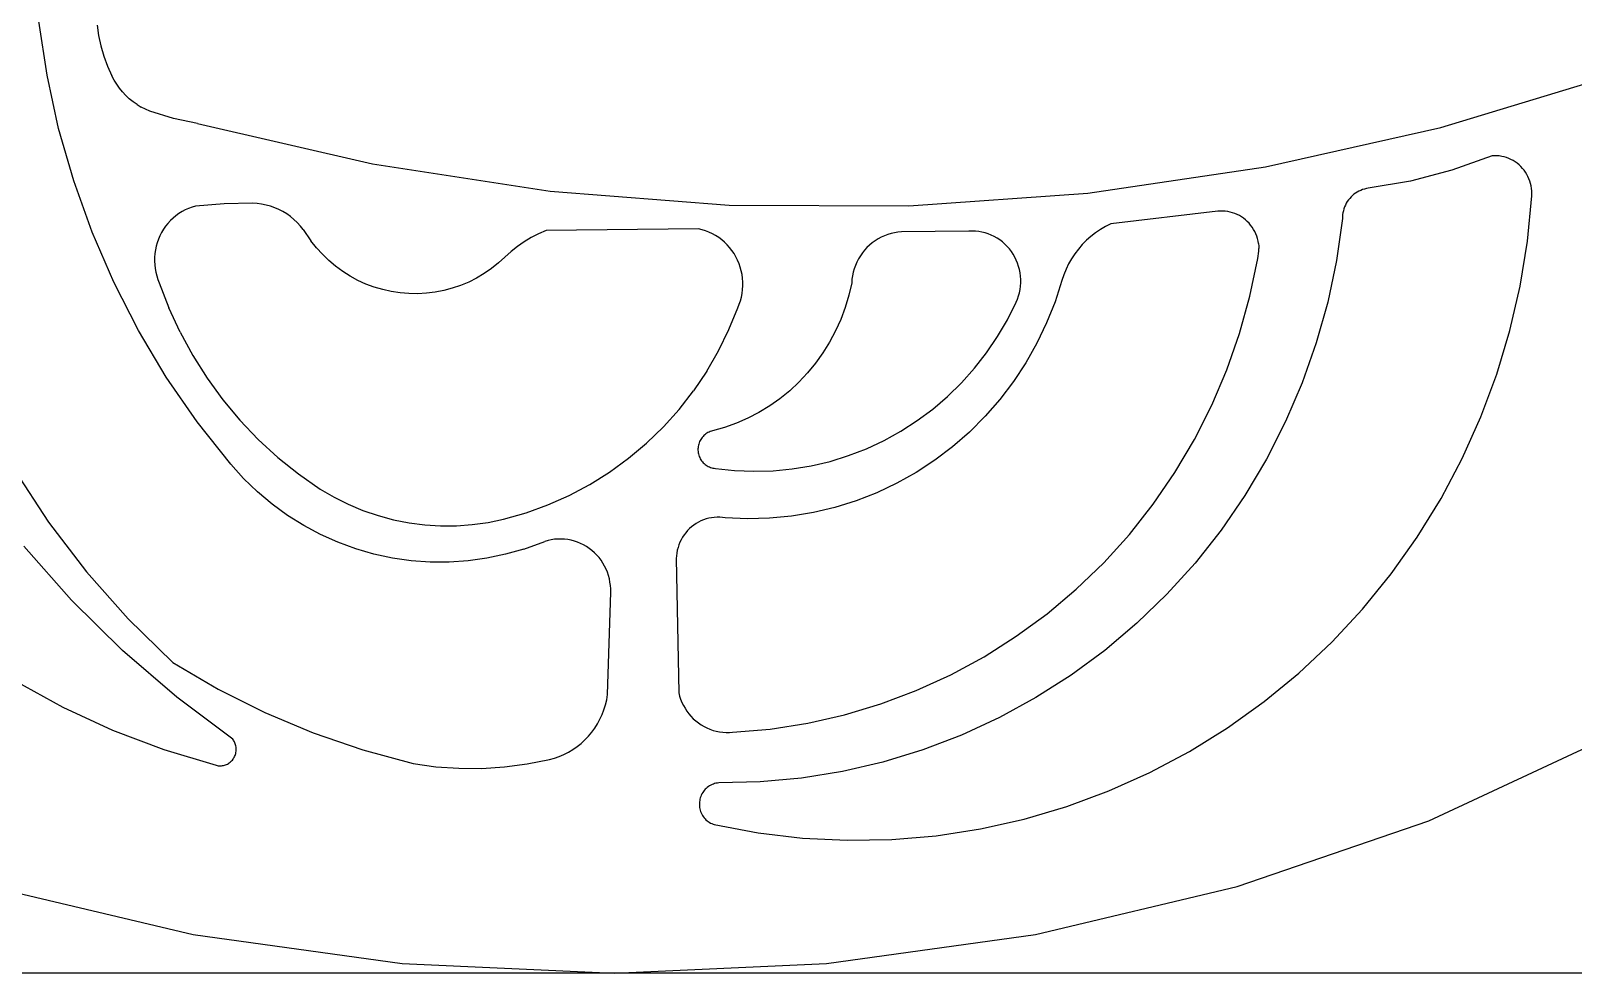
# Model space of a CAD drawing. Extents: x 396092 to 455492, y 17293 to 132793.
# Drawn here: x 435713.5 to 435806.3, y 60901 to 60957.6 of the extents above; entities that cross this region are included whole.
import ezdxf

# ---------------------------------------------------------------- set-up
doc = ezdxf.new("R2010")
doc.units = 0
doc.header["$LTSCALE"] = 1000
doc.header["$MEASUREMENT"] = 0
doc.layers.add('MU', color=34, linetype='Continuous')

msp = doc.modelspace()

# ---------------------------------------------------------------- linework, layer by layer
at = {"layer": 'MU', "color": 37}
for p, q in [((435714.48, 60954.964), (435713.987, 60958.211)), ((435717.49, 60957.985), (435717.588, 60957.353)), ((435717.588, 60957.353), (435717.727, 60956.728)), ((435717.727, 60956.728), (435717.908, 60956.115)), ((435717.908, 60956.115), (435718.13, 60955.517)), ((435715.181, 60951.758), (435714.48, 60954.964)), ((435718.13, 60955.517), (435718.391, 60954.935)), ((435718.524, 60954.674), (435718.391, 60954.935)), ((435798.389, 60951.818), (435808.749, 60954.965)), ((435718.674, 60954.424), (435718.524, 60954.674)), ((435718.841, 60954.185), (435718.674, 60954.424)), ((435719.024, 60953.959), (435718.841, 60954.185)), ((435719.222, 60953.746), (435719.024, 60953.959)), ((435719.435, 60953.549), (435719.222, 60953.746)), ((435719.66, 60953.367), (435719.435, 60953.549)), ((435719.898, 60953.202), (435719.66, 60953.367)), ((435719.898, 60953.202), (435720.147, 60953.055)), ((435720.405, 60952.926), (435720.147, 60953.055)), ((435720.671, 60952.815), (435720.405, 60952.926)), ((435722.087, 60952.367), (435720.671, 60952.815)), ((435723.539, 60952.062), (435722.087, 60952.367)), ((435716.086, 60948.606), (435715.181, 60951.758)), ((435723.539, 60952.062), (435734.081, 60949.627)), ((435787.832, 60949.452), (435798.389, 60951.818)), ((435734.081, 60949.627), (435744.768, 60947.985)), ((435777.135, 60947.879), (435787.832, 60949.452)), ((435801.465, 60950.119), (435799.041, 60949.249)), ((435801.611, 60950.126), (435801.465, 60950.119)), ((435801.758, 60950.123), (435801.611, 60950.126)), ((435801.904, 60950.11), (435801.758, 60950.123)), ((435802.048, 60950.087), (435801.904, 60950.11)), ((435802.191, 60950.055), (435802.048, 60950.087)), ((435802.332, 60950.013), (435802.191, 60950.055)), ((435802.469, 60949.961), (435802.332, 60950.013)), ((435802.603, 60949.901), (435802.469, 60949.961)), ((435802.733, 60949.832), (435802.603, 60949.901)), ((435802.858, 60949.754), (435802.733, 60949.832)), ((435802.978, 60949.668), (435802.858, 60949.754)), ((435803.092, 60949.574), (435802.978, 60949.668)), ((435803.2, 60949.473), (435803.092, 60949.574)), ((435803.301, 60949.365), (435803.2, 60949.473)), ((435803.395, 60949.25), (435803.301, 60949.365)), ((435717.192, 60945.522), (435716.086, 60948.606)), ((435796.552, 60948.596), (435794.018, 60948.163)), ((435799.041, 60949.249), (435796.552, 60948.596)), ((435803.481, 60949.129), (435803.395, 60949.25)), ((435803.56, 60949.003), (435803.481, 60949.129)), ((435803.63, 60948.872), (435803.56, 60949.003)), ((435803.691, 60948.736), (435803.63, 60948.872)), ((435803.744, 60948.596), (435803.691, 60948.736)), ((435803.787, 60948.454), (435803.744, 60948.596)), ((435803.822, 60948.308), (435803.787, 60948.454)), ((435744.768, 60947.985), (435755.545, 60947.144)), ((435766.353, 60947.109), (435777.135, 60947.879)), ((435792.823, 60947.462), (435792.755, 60947.364)), ((435792.898, 60947.556), (435792.823, 60947.462)), ((435792.978, 60947.644), (435792.898, 60947.556)), ((435793.064, 60947.726), (435792.978, 60947.644)), ((435793.155, 60947.803), (435793.064, 60947.726)), ((435793.251, 60947.873), (435793.155, 60947.803)), ((435793.351, 60947.936), (435793.251, 60947.873)), ((435793.455, 60947.993), (435793.351, 60947.936)), ((435793.563, 60948.042), (435793.455, 60947.993)), ((435793.673, 60948.084), (435793.563, 60948.042)), ((435793.786, 60948.118), (435793.673, 60948.084)), ((435793.901, 60948.145), (435793.786, 60948.118)), ((435794.018, 60948.163), (435793.901, 60948.145)), ((435803.598, 60944.982), (435803.864, 60947.713)), ((435803.847, 60948.161), (435803.822, 60948.308)), ((435803.862, 60948.012), (435803.847, 60948.161)), ((435803.868, 60947.863), (435803.862, 60948.012)), ((435803.864, 60947.713), (435803.868, 60947.863)), ((435722.242, 60946.516), (435722.071, 60946.374)), ((435722.422, 60946.646), (435722.242, 60946.516)), ((435722.609, 60946.763), (435722.422, 60946.646)), ((435722.804, 60946.868), (435722.609, 60946.763)), ((435723.006, 60946.958), (435722.804, 60946.868)), ((435723.213, 60947.035), (435723.006, 60946.958)), ((435723.424, 60947.097), (435723.213, 60947.035)), ((435725.139, 60947.238), (435723.424, 60947.097)), ((435726.859, 60947.263), (435725.139, 60947.238)), ((435727.13, 60947.248), (435726.859, 60947.263)), ((435727.4, 60947.213), (435727.13, 60947.248)), ((435727.666, 60947.16), (435727.4, 60947.213)), ((435727.929, 60947.088), (435727.666, 60947.16)), ((435728.186, 60946.998), (435727.929, 60947.088)), ((435728.436, 60946.889), (435728.186, 60946.998)), ((435728.678, 60946.763), (435728.436, 60946.889)), ((435728.911, 60946.62), (435728.678, 60946.763)), ((435729.134, 60946.461), (435728.911, 60946.62)), ((435755.545, 60947.144), (435766.353, 60947.109)), ((435784.963, 60946.785), (435778.522, 60946.023)), ((435785.111, 60946.795), (435784.963, 60946.785)), ((435785.26, 60946.796), (435785.111, 60946.795)), ((435785.408, 60946.786), (435785.26, 60946.796)), ((435785.556, 60946.766), (435785.408, 60946.786)), ((435785.701, 60946.737), (435785.556, 60946.766)), ((435785.845, 60946.697), (435785.701, 60946.737)), ((435785.986, 60946.648), (435785.845, 60946.697)), ((435786.123, 60946.59), (435785.986, 60946.648)), ((435786.256, 60946.522), (435786.123, 60946.59)), ((435786.384, 60946.445), (435786.256, 60946.522)), ((435792.473, 60946.58), (435792.463, 60946.46)), ((435792.491, 60946.699), (435792.473, 60946.58)), ((435792.517, 60946.816), (435792.491, 60946.699)), ((435792.55, 60946.932), (435792.517, 60946.816)), ((435792.59, 60947.045), (435792.55, 60946.932)), ((435792.638, 60947.155), (435792.59, 60947.045)), ((435792.693, 60947.262), (435792.638, 60947.155)), ((435792.755, 60947.364), (435792.693, 60947.262)), ((435721.493, 60945.7), (435721.378, 60945.508)), ((435721.621, 60945.883), (435721.493, 60945.7)), ((435721.76, 60946.057), (435721.621, 60945.883)), ((435721.911, 60946.221), (435721.76, 60946.057)), ((435722.071, 60946.374), (435721.911, 60946.221)), ((435729.345, 60946.287), (435729.134, 60946.461)), ((435729.544, 60946.098), (435729.345, 60946.287)), ((435729.73, 60945.896), (435729.544, 60946.098)), ((435729.901, 60945.68), (435729.73, 60945.896)), ((435729.901, 60945.68), (435730.362, 60945.011)), ((435744.52, 60945.626), (435744.069, 60945.431)), ((435753.693, 60945.726), (435744.52, 60945.626)), ((435753.909, 60945.674), (435753.693, 60945.726)), ((435754.122, 60945.608), (435753.909, 60945.674)), ((435754.329, 60945.527), (435754.122, 60945.608)), ((435769.977, 60945.585), (435765.917, 60945.544)), ((435770.174, 60945.591), (435769.977, 60945.585)), ((435770.37, 60945.583), (435770.174, 60945.591)), ((435770.565, 60945.562), (435770.37, 60945.583)), ((435777.896, 60945.689), (435777.601, 60945.491)), ((435778.203, 60945.867), (435777.896, 60945.689)), ((435778.522, 60946.023), (435778.203, 60945.867)), ((435786.507, 60946.36), (435786.384, 60946.445)), ((435786.624, 60946.267), (435786.507, 60946.36)), ((435786.735, 60946.166), (435786.624, 60946.267)), ((435786.84, 60946.058), (435786.735, 60946.166)), ((435786.936, 60945.943), (435786.84, 60946.058)), ((435787.026, 60945.821), (435786.936, 60945.943)), ((435787.107, 60945.694), (435787.026, 60945.821)), ((435787.179, 60945.562), (435787.107, 60945.694)), ((435792.461, 60946.34), (435792.1, 60943.816)), ((435792.463, 60946.46), (435792.461, 60946.34)), ((435718.494, 60942.518), (435717.192, 60945.522)), ((435721.05, 60944.677), (435721.003, 60944.457)), ((435721.111, 60944.893), (435721.05, 60944.677)), ((435721.187, 60945.104), (435721.111, 60944.893)), ((435721.276, 60945.31), (435721.187, 60945.104)), ((435721.378, 60945.508), (435721.276, 60945.31)), ((435730.695, 60944.59), (435730.362, 60945.011)), ((435742.804, 60944.672), (435742.418, 60944.364)), ((435743.209, 60944.953), (435742.804, 60944.672)), ((435743.631, 60945.206), (435743.209, 60944.953)), ((435744.069, 60945.431), (435743.631, 60945.206)), ((435754.531, 60945.432), (435754.329, 60945.527)), ((435754.726, 60945.324), (435754.531, 60945.432)), ((435754.914, 60945.203), (435754.726, 60945.324)), ((435755.093, 60945.069), (435754.914, 60945.203)), ((435755.263, 60944.923), (435755.093, 60945.069)), ((435755.423, 60944.766), (435755.263, 60944.923)), ((435755.573, 60944.598), (435755.423, 60944.766)), ((435763.994, 60944.748), (435763.84, 60944.601)), ((435764.158, 60944.885), (435763.994, 60944.748)), ((435764.33, 60945.01), (435764.158, 60944.885)), ((435764.51, 60945.123), (435764.33, 60945.01)), ((435764.697, 60945.224), (435764.51, 60945.123)), ((435764.89, 60945.311), (435764.697, 60945.224)), ((435765.088, 60945.386), (435764.89, 60945.311)), ((435765.291, 60945.446), (435765.088, 60945.386)), ((435765.497, 60945.493), (435765.291, 60945.446)), ((435765.706, 60945.525), (435765.497, 60945.493)), ((435765.917, 60945.544), (435765.706, 60945.525)), ((435770.758, 60945.527), (435770.565, 60945.562)), ((435770.949, 60945.48), (435770.758, 60945.527)), ((435771.136, 60945.42), (435770.949, 60945.48)), ((435771.319, 60945.347), (435771.136, 60945.42)), ((435771.496, 60945.261), (435771.319, 60945.347)), ((435771.668, 60945.164), (435771.496, 60945.261)), ((435771.833, 60945.056), (435771.668, 60945.164)), ((435771.99, 60944.936), (435771.833, 60945.056)), ((435772.139, 60944.806), (435771.99, 60944.936)), ((435772.28, 60944.666), (435772.139, 60944.806)), ((435772.411, 60944.517), (435772.28, 60944.666)), ((435776.802, 60944.783), (435776.569, 60944.512)), ((435777.053, 60945.037), (435776.802, 60944.783)), ((435777.32, 60945.273), (435777.053, 60945.037)), ((435777.601, 60945.491), (435777.32, 60945.273)), ((435787.243, 60945.425), (435787.179, 60945.562)), ((435787.298, 60945.284), (435787.243, 60945.425)), ((435787.344, 60945.139), (435787.298, 60945.284)), ((435787.38, 60944.992), (435787.344, 60945.139)), ((435787.406, 60944.843), (435787.38, 60944.992)), ((435787.406, 60944.843), (435787.423, 60944.692)), ((435787.423, 60944.692), (435787.43, 60944.54)), ((435803.156, 60942.275), (435803.598, 60944.982)), ((435720.953, 60944.011), (435720.95, 60943.787)), ((435720.95, 60943.787), (435720.962, 60943.562)), ((435720.971, 60944.235), (435720.953, 60944.011)), ((435721.003, 60944.457), (435720.971, 60944.235)), ((435731.055, 60944.193), (435730.695, 60944.59)), ((435731.44, 60943.822), (435731.055, 60944.193)), ((435731.849, 60943.479), (435731.44, 60943.822)), ((435741.657, 60943.672), (435742.418, 60944.364)), ((435755.711, 60944.421), (435755.573, 60944.598)), ((435755.838, 60944.234), (435755.711, 60944.421)), ((435755.952, 60944.04), (435755.838, 60944.234)), ((435756.053, 60943.838), (435755.952, 60944.04)), ((435756.141, 60943.629), (435756.053, 60943.838)), ((435763.231, 60943.725), (435763.145, 60943.528)), ((435763.329, 60943.916), (435763.231, 60943.725)), ((435763.44, 60944.1), (435763.329, 60943.916)), ((435763.562, 60944.276), (435763.44, 60944.1)), ((435763.696, 60944.443), (435763.562, 60944.276)), ((435763.84, 60944.601), (435763.696, 60944.443)), ((435772.532, 60944.359), (435772.411, 60944.517)), ((435772.642, 60944.193), (435772.532, 60944.359)), ((435772.741, 60944.02), (435772.642, 60944.193)), ((435772.829, 60943.841), (435772.741, 60944.02)), ((435772.905, 60943.656), (435772.829, 60943.841)), ((435776.156, 60943.927), (435775.979, 60943.615)), ((435776.353, 60944.227), (435776.156, 60943.927)), ((435776.569, 60944.512), (435776.353, 60944.227)), ((435786.888, 60941.666), (435787.359, 60943.939)), ((435787.359, 60943.939), (435787.391, 60944.087)), ((435787.391, 60944.087), (435787.414, 60944.237)), ((435787.414, 60944.237), (435787.427, 60944.389)), ((435787.427, 60944.389), (435787.43, 60944.54)), ((435792.1, 60943.816), (435791.575, 60941.323)), ((435720.962, 60943.562), (435720.989, 60943.339)), ((435720.989, 60943.339), (435721.03, 60943.118)), ((435721.03, 60943.118), (435721.086, 60942.901)), ((435721.086, 60942.901), (435721.155, 60942.688)), ((435732.28, 60943.164), (435731.849, 60943.479)), ((435732.73, 60942.879), (435732.28, 60943.164)), ((435733.198, 60942.627), (435732.73, 60942.879)), ((435740.799, 60943.038), (435740.341, 60942.767)), ((435741.238, 60943.34), (435740.799, 60943.038)), ((435741.657, 60943.672), (435741.238, 60943.34)), ((435756.214, 60943.416), (435756.141, 60943.629)), ((435756.274, 60943.197), (435756.214, 60943.416)), ((435756.319, 60942.975), (435756.274, 60943.197)), ((435756.35, 60942.75), (435756.319, 60942.975)), ((435762.968, 60942.908), (435762.936, 60942.695)), ((435763.013, 60943.119), (435762.968, 60942.908)), ((435763.073, 60943.326), (435763.013, 60943.119)), ((435763.145, 60943.528), (435763.073, 60943.326)), ((435772.968, 60943.467), (435772.905, 60943.656)), ((435773.02, 60943.274), (435772.968, 60943.467)), ((435773.058, 60943.077), (435773.02, 60943.274)), ((435773.083, 60942.878), (435773.058, 60943.077)), ((435773.096, 60942.678), (435773.083, 60942.878)), ((435775.689, 60942.958), (435775.576, 60942.617)), ((435775.823, 60943.292), (435775.689, 60942.958)), ((435775.979, 60943.615), (435775.823, 60943.292)), ((435719.986, 60939.608), (435718.494, 60942.518)), ((435721.155, 60942.688), (435721.239, 60942.48)), ((435721.239, 60942.48), (435721.817, 60940.975)), ((435733.682, 60942.407), (435733.198, 60942.627)), ((435734.179, 60942.22), (435733.682, 60942.407)), ((435734.688, 60942.069), (435734.179, 60942.22)), ((435735.205, 60941.952), (435734.688, 60942.069)), ((435735.729, 60941.872), (435735.205, 60941.952)), ((435736.257, 60941.828), (435735.729, 60941.872)), ((435737.841, 60941.914), (435737.315, 60941.849)), ((435738.361, 60942.015), (435737.841, 60941.914)), ((435738.874, 60942.151), (435738.361, 60942.015)), ((435739.376, 60942.323), (435738.874, 60942.151)), ((435739.866, 60942.528), (435739.376, 60942.323)), ((435740.341, 60942.767), (435739.866, 60942.528)), ((435756.325, 60941.846), (435756.353, 60942.071)), ((435756.366, 60942.524), (435756.35, 60942.75)), ((435756.353, 60942.071), (435756.367, 60942.297)), ((435756.367, 60942.297), (435756.366, 60942.524)), ((435762.919, 60942.48), (435762.748, 60941.733)), ((435762.936, 60942.695), (435762.919, 60942.48)), ((435772.962, 60941.69), (435773.015, 60941.883)), ((435773.015, 60941.883), (435773.054, 60942.08)), ((435773.054, 60942.08), (435773.081, 60942.278)), ((435773.081, 60942.278), (435773.095, 60942.478)), ((435773.095, 60942.478), (435773.096, 60942.678)), ((435775.576, 60942.617), (435775.158, 60941.326)), ((435802.54, 60939.604), (435803.156, 60942.275)), ((435722.491, 60939.512), (435721.817, 60940.975)), ((435736.786, 60941.82), (435736.257, 60941.828)), ((435737.315, 60941.849), (435736.786, 60941.82)), ((435755.53, 60939.662), (435756.067, 60940.981)), ((435756.067, 60940.981), (435756.152, 60941.19)), ((435756.152, 60941.19), (435756.224, 60941.405)), ((435756.224, 60941.405), (435756.282, 60941.624)), ((435756.282, 60941.624), (435756.325, 60941.846)), ((435762.529, 60940.999), (435762.262, 60940.282)), ((435762.748, 60941.733), (435762.529, 60940.999)), ((435772.293, 60940.261), (435772.82, 60941.317)), ((435772.82, 60941.317), (435772.897, 60941.501)), ((435772.897, 60941.501), (435772.962, 60941.69)), ((435775.158, 60941.326), (435774.655, 60940.067)), ((435786.269, 60939.43), (435786.888, 60941.666)), ((435791.575, 60941.323), (435790.887, 60938.871)), ((435762.262, 60940.282), (435761.949, 60939.585)), ((435771.699, 60939.244), (435772.293, 60940.261)), ((435774.655, 60940.067), (435774.069, 60938.846)), ((435721.662, 60936.804), (435719.986, 60939.608)), ((435722.491, 60939.512), (435723.259, 60938.099)), ((435754.905, 60938.385), (435755.53, 60939.662)), ((435761.949, 60939.585), (435761.591, 60938.91)), ((435771.038, 60938.27), (435771.699, 60939.244)), ((435785.504, 60937.241), (435786.269, 60939.43)), ((435801.753, 60936.98), (435802.54, 60939.604)), ((435754.194, 60937.155), (435754.905, 60938.385)), ((435761.19, 60938.262), (435760.747, 60937.642)), ((435761.591, 60938.91), (435761.19, 60938.262)), ((435770.316, 60937.343), (435771.038, 60938.27)), ((435774.069, 60938.846), (435773.403, 60937.668)), ((435790.887, 60938.871), (435790.042, 60936.471)), ((435723.259, 60938.099), (435724.118, 60936.741)), ((435760.747, 60937.642), (435760.264, 60937.055)), ((435769.534, 60936.467), (435770.316, 60937.343)), ((435773.403, 60937.668), (435772.66, 60936.54)), ((435784.596, 60935.11), (435785.504, 60937.241)), ((435723.515, 60934.119), (435721.662, 60936.804)), ((435724.118, 60936.741), (435725.063, 60935.444)), ((435754.194, 60937.155), (435753.401, 60935.979)), ((435759.744, 60936.501), (435759.189, 60935.984)), ((435760.264, 60937.055), (435759.744, 60936.501)), ((435768.696, 60935.648), (435769.534, 60936.467)), ((435772.66, 60936.54), (435771.843, 60935.465)), ((435790.042, 60936.471), (435789.041, 60934.135)), ((435800.797, 60934.415), (435801.753, 60936.98)), ((435725.063, 60935.444), (435726.09, 60934.214)), ((435752.529, 60934.862), (435753.401, 60935.979)), ((435758.601, 60935.507), (435757.983, 60935.07)), ((435759.189, 60935.984), (435758.601, 60935.507)), ((435767.806, 60934.887), (435768.696, 60935.648)), ((435771.843, 60935.465), (435770.957, 60934.451)), ((435751.583, 60933.811), (435752.529, 60934.862)), ((435757.339, 60934.677), (435756.669, 60934.329)), ((435757.983, 60935.07), (435757.339, 60934.677)), ((435766.869, 60934.189), (435767.806, 60934.887)), ((435770.957, 60934.451), (435770.005, 60933.5)), ((435783.55, 60933.046), (435784.596, 60935.11)), ((435725.536, 60931.563), (435723.515, 60934.119)), ((435726.09, 60934.214), (435727.195, 60933.056)), ((435750.568, 60932.829), (435751.583, 60933.811)), ((435754.403, 60933.527), (435754.334, 60933.499)), ((435754.474, 60933.55), (435754.403, 60933.527)), ((435754.546, 60933.568), (435754.474, 60933.55)), ((435755.27, 60933.773), (435754.546, 60933.568)), ((435755.979, 60934.027), (435755.27, 60933.773)), ((435756.669, 60934.329), (435755.979, 60934.027)), ((435764.867, 60932.993), (435765.887, 60933.557)), ((435765.887, 60933.557), (435766.869, 60934.189)), ((435789.041, 60934.135), (435787.89, 60931.871)), ((435799.677, 60931.919), (435800.797, 60934.415)), ((435727.195, 60933.056), (435728.373, 60931.977)), ((435749.488, 60931.921), (435750.568, 60932.829)), ((435753.679, 60932.634), (435753.669, 60932.559)), ((435753.693, 60932.709), (435753.679, 60932.634)), ((435753.712, 60932.782), (435753.693, 60932.709)), ((435753.736, 60932.854), (435753.712, 60932.782)), ((435753.764, 60932.925), (435753.736, 60932.854)), ((435753.797, 60932.993), (435753.764, 60932.925)), ((435753.834, 60933.058), (435753.797, 60932.993)), ((435753.876, 60933.122), (435753.834, 60933.058)), ((435753.921, 60933.182), (435753.876, 60933.122)), ((435753.971, 60933.238), (435753.921, 60933.182)), ((435754.024, 60933.292), (435753.971, 60933.238)), ((435754.08, 60933.341), (435754.024, 60933.292)), ((435754.14, 60933.387), (435754.08, 60933.341)), ((435754.202, 60933.429), (435754.14, 60933.387)), ((435754.267, 60933.466), (435754.202, 60933.429)), ((435754.334, 60933.499), (435754.267, 60933.466)), ((435763.812, 60932.501), (435764.867, 60932.993)), ((435768.992, 60932.617), (435767.922, 60931.808)), ((435770.005, 60933.5), (435768.992, 60932.617)), ((435782.371, 60931.059), (435783.55, 60933.046)), ((435728.373, 60931.977), (435729.619, 60930.979)), ((435748.349, 60931.093), (435749.488, 60931.921)), ((435753.669, 60932.559), (435753.665, 60932.483)), ((435753.665, 60932.483), (435753.666, 60932.407)), ((435753.666, 60932.407), (435753.671, 60932.331)), ((435753.671, 60932.331), (435753.682, 60932.256)), ((435753.682, 60932.256), (435753.697, 60932.182)), ((435753.697, 60932.182), (435753.717, 60932.109)), ((435753.717, 60932.109), (435753.742, 60932.037)), ((435753.742, 60932.037), (435753.772, 60931.967)), ((435753.772, 60931.967), (435753.806, 60931.9)), ((435753.806, 60931.9), (435753.844, 60931.835)), ((435753.844, 60931.835), (435753.887, 60931.773)), ((435753.887, 60931.773), (435753.933, 60931.713)), ((435753.933, 60931.713), (435753.984, 60931.657)), ((435753.984, 60931.657), (435754.038, 60931.605)), ((435760.485, 60931.471), (435761.616, 60931.738)), ((435761.616, 60931.738), (435762.726, 60932.082)), ((435762.726, 60932.082), (435763.812, 60932.501)), ((435767.922, 60931.808), (435766.801, 60931.074)), ((435787.89, 60931.871), (435786.594, 60929.691)), ((435798.399, 60929.505), (435799.677, 60931.919)), ((435712.497, 60931.253), (435714.564, 60928.088)), ((435726.312, 60930.707), (435725.536, 60931.563)), ((435729.619, 60930.979), (435730.927, 60930.069)), ((435747.156, 60930.348), (435748.349, 60931.093)), ((435754.038, 60931.605), (435754.095, 60931.556)), ((435754.095, 60931.556), (435754.155, 60931.511)), ((435754.155, 60931.511), (435754.218, 60931.471)), ((435754.218, 60931.471), (435754.283, 60931.435)), ((435754.283, 60931.435), (435754.351, 60931.403)), ((435754.351, 60931.403), (435754.421, 60931.377)), ((435754.421, 60931.377), (435754.492, 60931.355)), ((435754.492, 60931.355), (435754.564, 60931.337)), ((435754.564, 60931.337), (435754.638, 60931.325)), ((435754.638, 60931.325), (435754.712, 60931.318)), ((435754.712, 60931.318), (435755.865, 60931.19)), ((435755.865, 60931.19), (435757.025, 60931.141)), ((435757.025, 60931.141), (435758.185, 60931.172)), ((435758.185, 60931.172), (435759.34, 60931.282)), ((435759.34, 60931.282), (435760.485, 60931.471)), ((435766.801, 60931.074), (435765.633, 60930.42)), ((435781.064, 60929.157), (435782.371, 60931.059)), ((435727.143, 60929.907), (435726.312, 60930.707)), ((435728.026, 60929.168), (435727.143, 60929.907)), ((435730.927, 60930.069), (435731.757, 60929.584)), ((435745.915, 60929.689), (435747.156, 60930.348)), ((435764.425, 60929.849), (435763.181, 60929.363)), ((435765.633, 60930.42), (435764.425, 60929.849)), ((435728.957, 60928.491), (435728.026, 60929.168)), ((435731.757, 60929.584), (435732.616, 60929.156)), ((435732.616, 60929.156), (435733.501, 60928.786)), ((435743.314, 60928.645), (435744.632, 60929.121)), ((435744.632, 60929.121), (435745.915, 60929.689)), ((435761.908, 60928.965), (435760.611, 60928.656)), ((435763.181, 60929.363), (435761.908, 60928.965)), ((435779.634, 60927.348), (435781.064, 60929.157)), ((435786.594, 60929.691), (435785.158, 60927.605)), ((435796.967, 60927.183), (435798.399, 60929.505)), ((435714.564, 60928.088), (435716.855, 60925.087)), ((435729.93, 60927.882), (435728.957, 60928.491)), ((435733.501, 60928.786), (435734.408, 60928.477)), ((435734.408, 60928.477), (435735.332, 60928.228)), ((435735.332, 60928.228), (435736.271, 60928.043)), ((435736.271, 60928.043), (435737.219, 60927.92)), ((435740.083, 60927.936), (435741.03, 60928.069)), ((435741.03, 60928.069), (435741.966, 60928.265)), ((435741.966, 60928.265), (435743.314, 60928.645)), ((435753.554, 60928), (435753.416, 60927.906)), ((435753.699, 60928.084), (435753.554, 60928)), ((435753.848, 60928.158), (435753.699, 60928.084)), ((435754.002, 60928.221), (435753.848, 60928.158)), ((435754.159, 60928.275), (435754.002, 60928.221)), ((435754.32, 60928.317), (435754.159, 60928.275)), ((435754.483, 60928.348), (435754.32, 60928.317)), ((435754.648, 60928.369), (435754.483, 60928.348)), ((435754.814, 60928.378), (435754.648, 60928.369)), ((435754.98, 60928.376), (435754.814, 60928.378)), ((435755.145, 60928.363), (435754.98, 60928.376)), ((435755.309, 60928.339), (435755.145, 60928.363)), ((435756.64, 60928.279), (435755.309, 60928.339)), ((435757.971, 60928.313), (435756.64, 60928.279)), ((435759.297, 60928.438), (435757.971, 60928.313)), ((435760.611, 60928.656), (435759.297, 60928.438)), ((435730.943, 60927.342), (435729.93, 60927.882)), ((435731.989, 60926.874), (435730.943, 60927.342)), ((435737.219, 60927.92), (435738.173, 60927.861)), ((435738.173, 60927.861), (435739.129, 60927.867)), ((435739.129, 60927.867), (435740.083, 60927.936)), ((435744.836, 60927.019), (435744.64, 60926.976)), ((435745.034, 60927.048), (435744.836, 60927.019)), ((435745.234, 60927.065), (435745.034, 60927.048)), ((435745.434, 60927.067), (435745.234, 60927.065)), ((435745.634, 60927.056), (435745.434, 60927.067)), ((435745.833, 60927.032), (435745.634, 60927.056)), ((435746.03, 60926.994), (435745.833, 60927.032)), ((435752.654, 60927.024), (435752.581, 60926.872)), ((435752.737, 60927.171), (435752.654, 60927.024)), ((435752.83, 60927.312), (435752.737, 60927.171)), ((435752.931, 60927.446), (435752.83, 60927.312)), ((435753.041, 60927.573), (435752.931, 60927.446)), ((435753.159, 60927.693), (435753.041, 60927.573)), ((435753.284, 60927.804), (435753.159, 60927.693)), ((435753.416, 60927.906), (435753.284, 60927.804)), ((435778.089, 60925.643), (435779.634, 60927.348)), ((435785.158, 60927.605), (435783.589, 60925.62)), ((435795.388, 60924.962), (435796.967, 60927.183)), ((435715.95, 60923.392), (435713.094, 60926.64)), ((435733.064, 60926.48), (435731.989, 60926.874)), ((435734.163, 60926.162), (435733.064, 60926.48)), ((435735.28, 60925.922), (435734.163, 60926.162)), ((435742.083, 60926.148), (435740.964, 60925.912)), ((435743.182, 60926.462), (435742.083, 60926.148)), ((435743.182, 60926.462), (435744.448, 60926.92)), ((435744.64, 60926.976), (435744.448, 60926.92)), ((435746.224, 60926.944), (435746.03, 60926.994)), ((435746.414, 60926.88), (435746.224, 60926.944)), ((435746.6, 60926.803), (435746.414, 60926.88)), ((435746.781, 60926.715), (435746.6, 60926.803)), ((435746.955, 60926.614), (435746.781, 60926.715)), ((435747.123, 60926.502), (435746.955, 60926.614)), ((435747.282, 60926.379), (435747.123, 60926.502)), ((435747.434, 60926.245), (435747.282, 60926.379)), ((435747.577, 60926.101), (435747.434, 60926.245)), ((435747.71, 60925.949), (435747.577, 60926.101)), ((435752.39, 60926.225), (435752.369, 60926.057)), ((435752.422, 60926.391), (435752.39, 60926.225)), ((435752.464, 60926.555), (435752.422, 60926.391)), ((435752.518, 60926.716), (435752.464, 60926.555)), ((435752.581, 60926.872), (435752.518, 60926.716)), ((435736.411, 60925.761), (435735.28, 60925.922)), ((435737.551, 60925.679), (435736.411, 60925.761)), ((435738.693, 60925.677), (435737.551, 60925.679)), ((435739.832, 60925.755), (435738.693, 60925.677)), ((435740.964, 60925.912), (435739.832, 60925.755)), ((435747.833, 60925.787), (435747.71, 60925.949)), ((435747.945, 60925.618), (435747.833, 60925.787)), ((435748.046, 60925.441), (435747.945, 60925.618)), ((435748.136, 60925.258), (435748.046, 60925.441)), ((435748.213, 60925.069), (435748.136, 60925.258)), ((435752.369, 60926.057), (435752.359, 60925.888)), ((435752.359, 60925.888), (435752.507, 60917.811)), ((435776.435, 60924.047), (435778.089, 60925.643)), ((435783.589, 60925.62), (435781.894, 60923.747)), ((435716.855, 60925.087), (435719.356, 60922.268)), ((435748.278, 60924.876), (435748.213, 60925.069)), ((435748.331, 60924.679), (435748.278, 60924.876)), ((435748.37, 60924.478), (435748.331, 60924.679)), ((435748.397, 60924.276), (435748.37, 60924.478)), ((435748.411, 60924.071), (435748.397, 60924.276)), ((435793.668, 60922.853), (435795.388, 60924.962)), ((435719.02, 60920.355), (435715.95, 60923.392)), ((435748.222, 60917.704), (435748.411, 60923.867)), ((435748.411, 60923.867), (435748.411, 60924.071)), ((435774.679, 60922.568), (435776.435, 60924.047)), ((435781.894, 60923.747), (435780.081, 60921.994)), ((435772.83, 60921.213), (435774.679, 60922.568)), ((435791.816, 60920.864), (435793.668, 60922.853)), ((435719.356, 60922.268), (435722.055, 60919.645)), ((435780.081, 60921.994), (435778.157, 60920.368)), ((435770.896, 60919.988), (435772.83, 60921.213)), ((435789.839, 60919.004), (435791.816, 60920.864)), ((435722.289, 60917.543), (435719.02, 60920.355)), ((435722.055, 60919.645), (435724.779, 60918.042)), ((435768.886, 60918.899), (435770.896, 60919.988)), ((435778.157, 60920.368), (435776.131, 60918.877)), ((435766.809, 60917.95), (435768.886, 60918.899)), ((435776.131, 60918.877), (435774.012, 60917.527)), ((435787.747, 60917.282), (435789.839, 60919.004)), ((435712.53, 60918.546), (435715.427, 60916.955)), ((435724.779, 60918.042), (435727.601, 60916.627)), ((435752.507, 60917.811), (435752.559, 60917.616)), ((435764.674, 60917.145), (435766.809, 60917.95)), ((435715.427, 60916.955), (435718.424, 60915.572)), ((435725.658, 60915.023), (435722.289, 60917.543)), ((435748.006, 60916.798), (435748.098, 60917.095)), ((435748.098, 60917.095), (435748.17, 60917.397)), ((435748.17, 60917.397), (435748.222, 60917.704)), ((435752.559, 60917.616), (435752.622, 60917.424)), ((435752.622, 60917.424), (435752.698, 60917.237)), ((435752.698, 60917.237), (435752.786, 60917.056)), ((435752.786, 60917.056), (435752.885, 60916.881)), ((435752.885, 60916.881), (435752.995, 60916.713)), ((435762.491, 60916.489), (435764.674, 60917.145)), ((435774.012, 60917.527), (435771.809, 60916.324)), ((435785.547, 60915.705), (435787.747, 60917.282)), ((435727.601, 60916.627), (435730.508, 60915.405)), ((435747.451, 60915.691), (435747.617, 60915.953)), ((435747.617, 60915.953), (435747.765, 60916.226)), ((435747.765, 60916.226), (435747.895, 60916.507)), ((435747.895, 60916.507), (435748.006, 60916.798)), ((435752.995, 60916.713), (435753.116, 60916.552)), ((435753.116, 60916.552), (435753.246, 60916.4)), ((435753.246, 60916.4), (435753.386, 60916.257)), ((435753.386, 60916.257), (435753.535, 60916.124)), ((435753.535, 60916.124), (435753.692, 60916.001)), ((435753.692, 60916.001), (435753.857, 60915.888)), ((435753.857, 60915.888), (435754.029, 60915.787)), ((435758.02, 60915.634), (435760.27, 60915.985)), ((435760.27, 60915.985), (435762.491, 60916.489)), ((435771.809, 60916.324), (435769.533, 60915.274)), ((435718.424, 60915.572), (435721.507, 60914.403)), ((435725.696, 60914.971), (435725.658, 60915.023)), ((435725.73, 60914.917), (435725.696, 60914.971)), ((435730.508, 60915.405), (435733.488, 60914.381)), ((435746.63, 60914.774), (435746.857, 60914.982)), ((435746.857, 60914.982), (435747.071, 60915.205)), ((435747.071, 60915.205), (435747.269, 60915.441)), ((435747.269, 60915.441), (435747.451, 60915.691)), ((435754.029, 60915.787), (435754.206, 60915.698)), ((435754.206, 60915.698), (435754.389, 60915.621)), ((435754.389, 60915.621), (435754.577, 60915.556)), ((435754.577, 60915.556), (435754.768, 60915.503)), ((435754.768, 60915.503), (435754.963, 60915.464)), ((435754.963, 60915.464), (435755.159, 60915.438)), ((435755.159, 60915.438), (435755.357, 60915.424)), ((435755.357, 60915.424), (435755.555, 60915.424)), ((435755.555, 60915.424), (435755.752, 60915.438)), ((435755.752, 60915.438), (435758.02, 60915.634)), ((435769.533, 60915.274), (435767.194, 60914.382)), ((435783.25, 60914.28), (435785.547, 60915.705)), ((435797.657, 60910.122), (435808.378, 60915.118)), ((435721.507, 60914.403), (435724.663, 60913.455)), ((435725.761, 60914.86), (435725.73, 60914.917)), ((435725.788, 60914.802), (435725.761, 60914.86)), ((435725.774, 60913.986), (435725.799, 60914.046)), ((435725.811, 60914.742), (435725.788, 60914.802)), ((435725.799, 60914.046), (435725.821, 60914.107)), ((435725.831, 60914.68), (435725.811, 60914.742)), ((435725.821, 60914.107), (435725.838, 60914.169)), ((435725.846, 60914.617), (435725.831, 60914.68)), ((435725.838, 60914.169), (435725.852, 60914.232)), ((435725.857, 60914.554), (435725.846, 60914.617)), ((435725.852, 60914.232), (435725.861, 60914.296)), ((435725.864, 60914.49), (435725.857, 60914.554)), ((435725.861, 60914.296), (435725.866, 60914.36)), ((435725.868, 60914.425), (435725.864, 60914.49)), ((435725.866, 60914.36), (435725.868, 60914.425)), ((435733.488, 60914.381), (435736.527, 60913.561)), ((435745.319, 60913.991), (435745.601, 60914.111)), ((435745.601, 60914.111), (435745.874, 60914.25)), ((435745.874, 60914.25), (435746.137, 60914.407)), ((435746.137, 60914.407), (435746.39, 60914.582)), ((435746.39, 60914.582), (435746.63, 60914.774)), ((435767.194, 60914.382), (435764.801, 60913.651)), ((435780.866, 60913.012), (435783.25, 60914.28)), ((435724.663, 60913.455), (435724.724, 60913.441)), ((435724.724, 60913.441), (435724.787, 60913.431)), ((435724.787, 60913.431), (435724.85, 60913.426)), ((435724.85, 60913.426), (435724.913, 60913.424)), ((435724.913, 60913.424), (435724.977, 60913.427)), ((435724.977, 60913.427), (435725.04, 60913.434)), ((435725.04, 60913.434), (435725.102, 60913.446)), ((435725.102, 60913.446), (435725.163, 60913.461)), ((435725.163, 60913.461), (435725.224, 60913.48)), ((435725.224, 60913.48), (435725.283, 60913.504)), ((435725.283, 60913.504), (435725.34, 60913.531)), ((435725.34, 60913.531), (435725.396, 60913.563)), ((435725.396, 60913.563), (435725.449, 60913.597)), ((435725.449, 60913.597), (435725.5, 60913.636)), ((435725.5, 60913.636), (435725.548, 60913.677)), ((435725.548, 60913.677), (435725.594, 60913.722)), ((435725.594, 60913.722), (435725.637, 60913.77)), ((435725.637, 60913.77), (435725.676, 60913.821)), ((435725.676, 60913.821), (435725.712, 60913.874)), ((435725.712, 60913.874), (435725.745, 60913.929)), ((435725.745, 60913.929), (435725.774, 60913.986)), ((435736.527, 60913.561), (435737.892, 60913.37)), ((435737.892, 60913.37), (435739.266, 60913.272)), ((435739.266, 60913.272), (435740.644, 60913.267)), ((435740.644, 60913.267), (435742.019, 60913.355)), ((435742.019, 60913.355), (435743.385, 60913.536)), ((435743.385, 60913.536), (435744.736, 60913.809)), ((435744.736, 60913.809), (435745.031, 60913.89)), ((435745.031, 60913.89), (435745.319, 60913.991)), ((435764.801, 60913.651), (435762.366, 60913.084)), ((435754.294, 60912.172), (435754.227, 60912.122)), ((435754.365, 60912.218), (435754.294, 60912.172)), ((435754.438, 60912.258), (435754.365, 60912.218)), ((435754.513, 60912.294), (435754.438, 60912.258)), ((435754.591, 60912.325), (435754.513, 60912.294)), ((435754.67, 60912.35), (435754.591, 60912.325)), ((435754.751, 60912.37), (435754.67, 60912.35)), ((435754.833, 60912.385), (435754.751, 60912.37)), ((435754.916, 60912.393), (435754.833, 60912.385)), ((435757.412, 60912.454), (435754.916, 60912.393)), ((435759.9, 60912.685), (435757.412, 60912.454)), ((435762.366, 60913.084), (435759.9, 60912.685)), ((435778.405, 60911.909), (435780.866, 60913.012)), ((435753.756, 60911.253), (435753.75, 60911.168)), ((435753.768, 60911.337), (435753.756, 60911.253)), ((435753.785, 60911.42), (435753.768, 60911.337)), ((435753.808, 60911.502), (435753.785, 60911.42)), ((435753.836, 60911.582), (435753.808, 60911.502)), ((435753.868, 60911.66), (435753.836, 60911.582)), ((435753.906, 60911.736), (435753.868, 60911.66)), ((435753.949, 60911.809), (435753.906, 60911.736)), ((435753.996, 60911.879), (435753.949, 60911.809)), ((435754.048, 60911.945), (435753.996, 60911.879)), ((435754.104, 60912.008), (435754.048, 60911.945)), ((435754.164, 60912.067), (435754.104, 60912.008)), ((435754.227, 60912.122), (435754.164, 60912.067)), ((435775.879, 60910.974), (435778.405, 60911.909)), ((435753.75, 60911.168), (435753.75, 60911.083)), ((435753.75, 60911.083), (435753.754, 60910.998)), ((435753.754, 60910.998), (435753.765, 60910.914)), ((435753.765, 60910.914), (435753.78, 60910.831)), ((435753.78, 60910.831), (435753.802, 60910.749)), ((435753.802, 60910.749), (435753.828, 60910.668)), ((435753.828, 60910.668), (435753.86, 60910.589)), ((435753.86, 60910.589), (435753.896, 60910.513)), ((435753.896, 60910.513), (435753.938, 60910.44)), ((435753.938, 60910.44), (435753.984, 60910.369)), ((435753.984, 60910.369), (435754.035, 60910.301)), ((435754.035, 60910.301), (435754.089, 60910.238)), ((435773.297, 60910.211), (435775.879, 60910.974)), ((435754.089, 60910.238), (435754.148, 60910.178)), ((435754.148, 60910.178), (435754.211, 60910.122)), ((435754.211, 60910.122), (435754.277, 60910.07)), ((435754.277, 60910.07), (435754.347, 60910.023)), ((435754.347, 60910.023), (435754.419, 60909.981)), ((435754.419, 60909.981), (435754.494, 60909.944)), ((435754.494, 60909.944), (435754.571, 60909.912)), ((435754.571, 60909.912), (435754.65, 60909.886)), ((435754.65, 60909.886), (435757.293, 60909.391)), ((435757.293, 60909.391), (435759.963, 60909.076)), ((435768.013, 60909.216), (435770.671, 60909.624)), ((435770.671, 60909.624), (435773.297, 60910.211)), ((435786.127, 60906.155), (435797.657, 60910.122)), ((435759.963, 60909.076), (435762.648, 60908.941)), ((435762.648, 60908.941), (435765.335, 60908.988)), ((435765.335, 60908.988), (435768.013, 60909.216)), ((435711.135, 60906.155), (435723.284, 60903.279)), ((435773.977, 60903.279), (435786.127, 60906.155)), ((435723.284, 60903.279), (435735.852, 60901.535)), ((435761.409, 60901.535), (435773.977, 60903.279)), ((435735.852, 60901.535), (435748.631, 60900.951)), ((435748.631, 60900.951), (435761.409, 60901.535)), ((435748.631, 60900.951), (435649.512, 60900.951)), ((435848.731, 60900.951), (435748.631, 60900.951))]:
    msp.add_line(p, q, dxfattribs=at)

doc.saveas('drawing.dxf')
